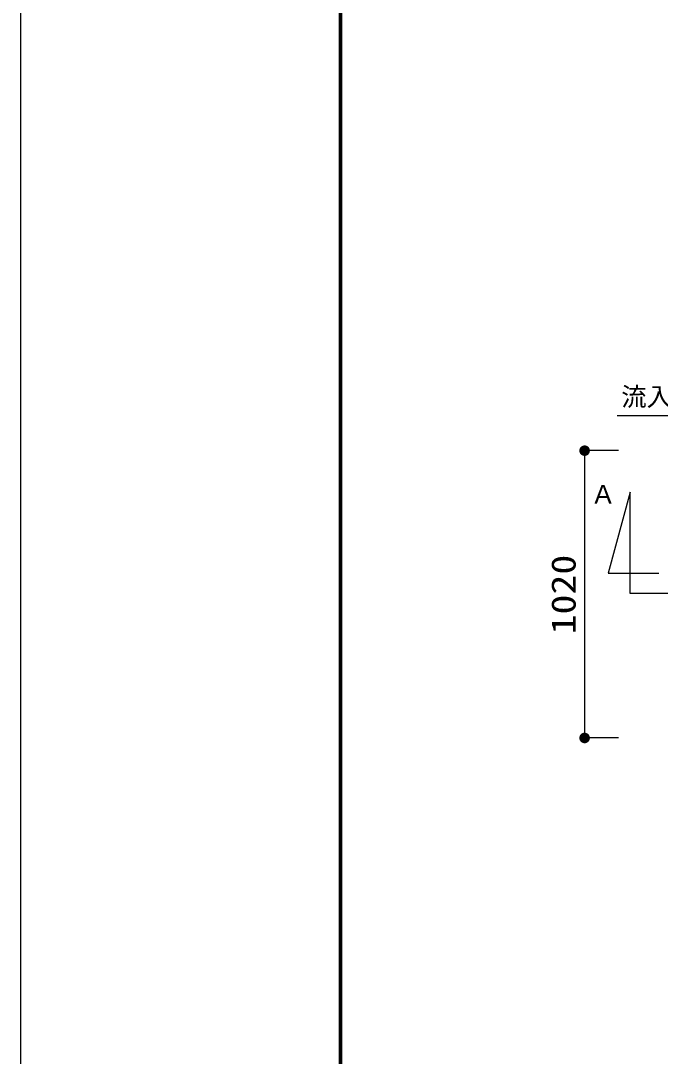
# Model space of a CAD drawing. Units: millimetres, scale not verified. Extents: x -22990 to 8910, y -6308 to 6308.
# Drawn here: x -8910 to -6638, y -1045 to 2631 of the extents above; entities that cross this region are included whole.
import ezdxf
from ezdxf.enums import TextEntityAlignment as Align

# ---------------------------------------------------------------- set-up
doc = ezdxf.new("R2010")
doc.units = ezdxf.units.MM
doc.header["$LTSCALE"] = 30
for name, color, linetype, lineweight in [('0-2_空気管', 3, 'Continuous', 25), ('0-F_00クル-フ-6寸法', 132, 'Continuous', 25), ('1-2_図面枠', 7, 'Continuous', 25), ('1-3_Axis_waku', 7, 'Continuous', 25)]:
    doc.layers.add(name, color=color, linetype=linetype, lineweight=lineweight)
doc.styles.add('ＭＳ ゴシック', font='')
doc.styles.get('ＭＳ ゴシック').set_extended_font_data('MS Gothic')

msp = doc.modelspace()

# ---------------------------------------------------------------- linework, layer by layer
at = {"layer": '0-2_空気管'}
msp.add_line((-6236.71, 1228.62), (-6791.89, 1228.62), dxfattribs=at)
msp.add_lwpolyline([(-6565.76, 597.52), (-6745.76, 597.52), (-6745.76, 957.52), (-6822.93, 669.52), (-6642.93, 669.52)], dxfattribs=at)
at = {"layer": '0-F_00クル-フ-6寸法', "color": 4}
for p, q in [((-6787.04, 1104.61), (-6907.04, 1104.61)), ((-6907.04, 1104.61), (-6907.04, 84.61)), ((-6787.04, 84.61), (-6907.04, 84.61))]:
    msp.add_line(p, q, dxfattribs=at)
at = {"layer": '0-F_00クル-フ-6寸法'}
for points in [[(-6907.04, 1104.61), (-6925.76, 1105.79), (-6925.46, 1108.13)], [(-6907.04, 1104.61), (-6925.76, 1103.44), (-6925.76, 1105.79)], [(-6907.04, 1104.61), (-6925.46, 1101.1), (-6925.76, 1103.44)], [(-6907.04, 1104.61), (-6925.46, 1108.13), (-6924.88, 1110.41)], [(-6907.04, 1104.61), (-6924.88, 1098.82), (-6925.46, 1101.1)], [(-6907.04, 1104.61), (-6924.88, 1110.41), (-6924.01, 1112.6)], [(-6907.04, 1104.61), (-6924.01, 1096.63), (-6924.88, 1098.82)], [(-6907.04, 1104.61), (-6924.01, 1112.6), (-6922.88, 1114.66)], [(-6907.04, 1104.61), (-6922.88, 1094.57), (-6924.01, 1096.63)], [(-6907.04, 1104.61), (-6922.88, 1114.66), (-6921.49, 1116.57)], [(-6907.04, 1104.61), (-6921.49, 1092.66), (-6922.88, 1094.57)], [(-6907.04, 1104.61), (-6921.49, 1116.57), (-6919.88, 1118.28)], [(-6907.04, 1104.61), (-6919.88, 1090.95), (-6921.49, 1092.66)], [(-6907.04, 1104.61), (-6919.88, 1118.28), (-6918.07, 1119.78)], [(-6907.04, 1104.61), (-6918.07, 1089.45), (-6919.88, 1090.95)], [(-6907.04, 1104.61), (-6918.07, 1119.78), (-6916.08, 1121.05)], [(-6907.04, 1104.61), (-6916.08, 1088.18), (-6918.07, 1089.45)], [(-6907.04, 1104.61), (-6916.08, 1121.05), (-6913.95, 1122.05)], [(-6907.04, 1104.61), (-6913.95, 1087.18), (-6916.08, 1088.18)], [(-6907.04, 1104.61), (-6913.95, 1122.05), (-6911.71, 1122.78)], [(-6907.04, 1104.61), (-6911.71, 1086.45), (-6913.95, 1087.18)], [(-6907.04, 1104.61), (-6911.71, 1122.78), (-6909.39, 1123.22)], [(-6907.04, 1104.61), (-6909.39, 1086.01), (-6911.71, 1086.45)], [(-6907.04, 1104.61), (-6909.39, 1123.22), (-6907.04, 1123.36)], [(-6907.04, 1104.61), (-6907.04, 1085.86), (-6909.39, 1086.01)], [(-6907.04, 1104.61), (-6907.04, 1123.36), (-6904.69, 1123.22)], [(-6907.04, 1104.61), (-6904.69, 1123.22), (-6902.38, 1122.78)], [(-6907.04, 1104.61), (-6902.38, 1122.78), (-6900.14, 1122.05)], [(-6907.04, 1104.61), (-6900.14, 1122.05), (-6898.01, 1121.05)], [(-6907.04, 1104.61), (-6898.01, 1121.05), (-6896.02, 1119.78)], [(-6907.04, 1104.61), (-6896.02, 1119.78), (-6894.21, 1118.28)], [(-6907.04, 1104.61), (-6894.21, 1118.28), (-6892.6, 1116.57)], [(-6907.04, 1104.61), (-6892.6, 1116.57), (-6891.21, 1114.66)], [(-6907.04, 1104.61), (-6891.21, 1114.66), (-6890.08, 1112.6)], [(-6907.04, 1104.61), (-6890.08, 1112.6), (-6889.21, 1110.41)], [(-6907.04, 1104.61), (-6889.21, 1110.41), (-6888.63, 1108.13)], [(-6907.04, 1104.61), (-6888.63, 1108.13), (-6888.33, 1105.79)], [(-6907.04, 1104.61), (-6888.33, 1105.79), (-6888.33, 1103.44)], [(-6907.04, 1104.61), (-6904.69, 1086.01), (-6907.04, 1085.86)], [(-6907.04, 1104.61), (-6902.38, 1086.45), (-6904.69, 1086.01)], [(-6907.04, 1104.61), (-6900.14, 1087.18), (-6902.38, 1086.45)], [(-6907.04, 1104.61), (-6898.01, 1088.18), (-6900.14, 1087.18)], [(-6907.04, 1104.61), (-6896.02, 1089.45), (-6898.01, 1088.18)], [(-6907.04, 1104.61), (-6894.21, 1090.95), (-6896.02, 1089.45)], [(-6907.04, 1104.61), (-6892.6, 1092.66), (-6894.21, 1090.95)], [(-6907.04, 1104.61), (-6891.21, 1094.57), (-6892.6, 1092.66)], [(-6907.04, 1104.61), (-6890.08, 1096.63), (-6891.21, 1094.57)], [(-6907.04, 1104.61), (-6889.21, 1098.82), (-6890.08, 1096.63)], [(-6907.04, 1104.61), (-6888.63, 1101.1), (-6889.21, 1098.82)], [(-6907.04, 1104.61), (-6888.33, 1103.44), (-6888.63, 1101.1)], [(-6907.04, 84.61), (-6925.76, 85.79), (-6925.46, 88.13)], [(-6907.04, 84.61), (-6925.76, 83.44), (-6925.76, 85.79)], [(-6907.04, 84.61), (-6925.46, 81.1), (-6925.76, 83.44)], [(-6907.04, 84.61), (-6925.46, 88.13), (-6924.88, 90.41)], [(-6907.04, 84.61), (-6924.88, 78.82), (-6925.46, 81.1)], [(-6907.04, 84.61), (-6924.88, 90.41), (-6924.01, 92.6)], [(-6907.04, 84.61), (-6924.01, 76.63), (-6924.88, 78.82)], [(-6907.04, 84.61), (-6924.01, 92.6), (-6922.88, 94.66)], [(-6907.04, 84.61), (-6922.88, 74.57), (-6924.01, 76.63)], [(-6907.04, 84.61), (-6922.88, 94.66), (-6921.49, 96.57)], [(-6907.04, 84.61), (-6921.49, 72.66), (-6922.88, 74.57)], [(-6907.04, 84.61), (-6921.49, 96.57), (-6919.88, 98.28)], [(-6907.04, 84.61), (-6919.88, 70.95), (-6921.49, 72.66)], [(-6907.04, 84.61), (-6919.88, 98.28), (-6918.07, 99.78)], [(-6907.04, 84.61), (-6918.07, 69.44), (-6919.88, 70.95)], [(-6907.04, 84.61), (-6918.07, 99.78), (-6916.08, 101.04)], [(-6907.04, 84.61), (-6916.08, 68.18), (-6918.07, 69.44)], [(-6907.04, 84.61), (-6916.08, 101.04), (-6913.95, 102.05)], [(-6907.04, 84.61), (-6913.95, 67.18), (-6916.08, 68.18)], [(-6907.04, 84.61), (-6913.95, 102.05), (-6911.71, 102.77)], [(-6907.04, 84.61), (-6911.71, 66.45), (-6913.95, 67.18)], [(-6907.04, 84.61), (-6911.71, 102.77), (-6909.39, 103.22)], [(-6907.04, 84.61), (-6909.39, 66.01), (-6911.71, 66.45)], [(-6907.04, 84.61), (-6909.39, 103.22), (-6907.04, 103.36)], [(-6907.04, 84.61), (-6907.04, 65.86), (-6909.39, 66.01)], [(-6907.04, 84.61), (-6907.04, 103.36), (-6904.69, 103.22)], [(-6907.04, 84.61), (-6904.69, 103.22), (-6902.38, 102.77)], [(-6907.04, 84.61), (-6902.38, 102.77), (-6900.14, 102.05)], [(-6907.04, 84.61), (-6900.14, 102.05), (-6898.01, 101.04)], [(-6907.04, 84.61), (-6898.01, 101.04), (-6896.02, 99.78)], [(-6907.04, 84.61), (-6896.02, 99.78), (-6894.21, 98.28)], [(-6907.04, 84.61), (-6894.21, 98.28), (-6892.6, 96.57)], [(-6907.04, 84.61), (-6892.6, 96.57), (-6891.21, 94.66)], [(-6907.04, 84.61), (-6891.21, 94.66), (-6890.08, 92.6)], [(-6907.04, 84.61), (-6890.08, 92.6), (-6889.21, 90.41)], [(-6907.04, 84.61), (-6889.21, 90.41), (-6888.63, 88.13)], [(-6907.04, 84.61), (-6888.63, 88.13), (-6888.33, 85.79)], [(-6907.04, 84.61), (-6888.33, 85.79), (-6888.33, 83.44)], [(-6907.04, 84.61), (-6904.69, 66.01), (-6907.04, 65.86)], [(-6907.04, 84.61), (-6902.38, 66.45), (-6904.69, 66.01)], [(-6907.04, 84.61), (-6900.14, 67.18), (-6902.38, 66.45)], [(-6907.04, 84.61), (-6898.01, 68.18), (-6900.14, 67.18)], [(-6907.04, 84.61), (-6896.02, 69.44), (-6898.01, 68.18)], [(-6907.04, 84.61), (-6894.21, 70.95), (-6896.02, 69.44)], [(-6907.04, 84.61), (-6892.6, 72.66), (-6894.21, 70.95)], [(-6907.04, 84.61), (-6891.21, 74.57), (-6892.6, 72.66)], [(-6907.04, 84.61), (-6890.08, 76.63), (-6891.21, 74.57)], [(-6907.04, 84.61), (-6889.21, 78.82), (-6890.08, 76.63)], [(-6907.04, 84.61), (-6888.63, 81.1), (-6889.21, 78.82)], [(-6907.04, 84.61), (-6888.33, 83.44), (-6888.63, 81.1)]]:
    msp.add_solid(points, dxfattribs=at)
at = {"layer": '1-2_図面枠'}
msp.add_lwpolyline([(-8910, -6307.5), (-8910, 6307.5), (8910, 6307.5), (8910, -6307.5)], close=True, dxfattribs=at)
at = {"layer": '1-3_Axis_waku'}
for p, q in [((-7778.4, 5769.9), (-7778.4, -5814.9)), ((-7777.8, 5769.3), (-7777.8, -5814.3)), ((-7777.2, 5768.7), (-7777.2, -5813.7)), ((-7776.6, 5768.1), (-7776.6, -5813.1)), ((-7776, 5767.5), (-7776, -5812.5)), ((-7775.4, 5766.9), (-7775.4, -5811.9)), ((-7774.8, 5766.3), (-7774.8, -5811.3)), ((-7774.2, 5765.7), (-7774.2, -5810.7)), ((-7773.6, 5765.1), (-7773.6, -5810.1)), ((-7773, 5764.5), (-7773, -5809.5)), ((-7772.4, 5763.9), (-7772.4, -5808.9)), ((-7771.8, 5763.3), (-7771.8, -5808.3)), ((-7771.2, 5762.7), (-7771.2, -5807.7)), ((-7770.6, 5762.1), (-7770.6, -5807.1)), ((-7770, 5761.5), (-7770, -5806.5))]:
    msp.add_line(p, q, dxfattribs=at)

# ---------------------------------------------------------------- texts
at = {"layer": '0-2_空気管', "color": 4, "style": 'ＭＳ ゴシック'}
for s, p in [('流入バッフル', (-6776.89, 1243.62)), ('Ａ', (-6886.08, 897.07))]:
    msp.add_text(s, height=65.98, dxfattribs=at).set_placement(p, align=Align.BOTTOM_LEFT)
at = {"layer": '0-F_00クル-フ-6寸法', "color": 3, "style": 'ＭＳ ゴシック', "width": 1.2}
msp.add_text('1020', height=86.66, rotation=90, dxfattribs=at).set_placement((-6912.89, 452.33), align=Align.BOTTOM_LEFT)

doc.saveas('drawing.dxf')
